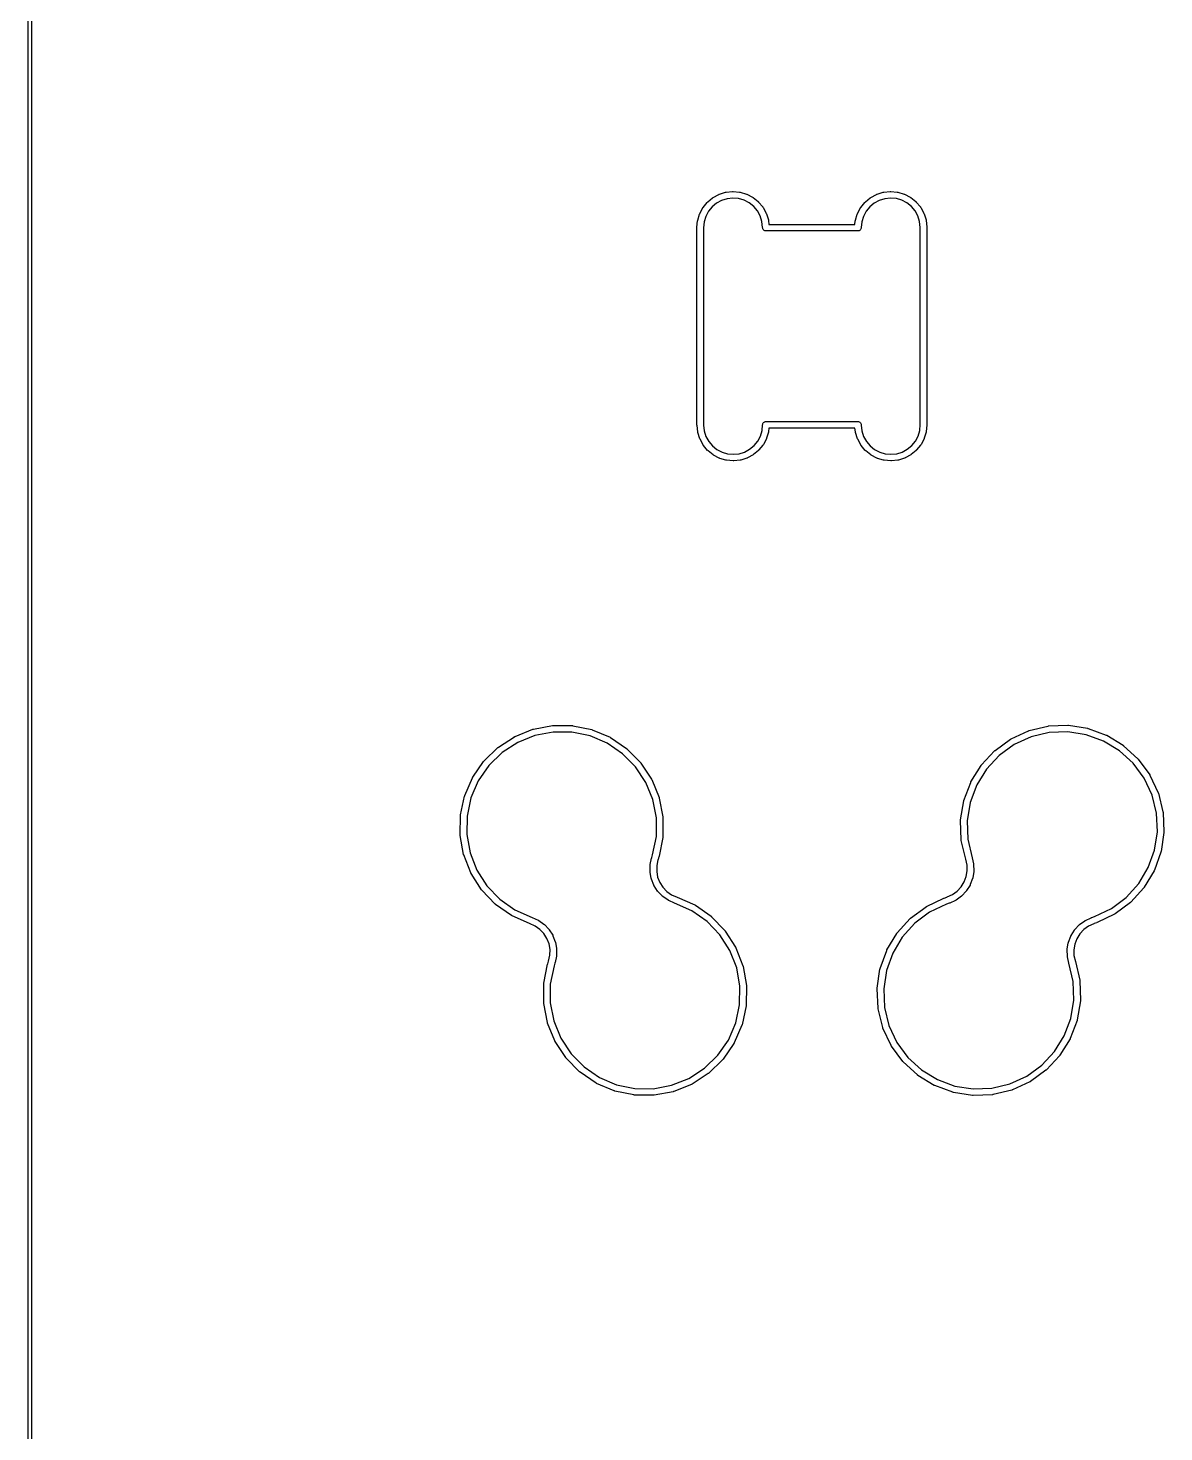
# Model space of a CAD drawing. Extents: x 95 to 260, y -129 to -48.
# Drawn here: x 95.22 to 112.51, y -90.33 to -68.96 of the extents above; entities that cross this region are included whole.
import ezdxf

# ---------------------------------------------------------------- set-up
doc = ezdxf.new("R2010")
doc.units = 0
doc.layers.add('BLACK', color=7, linetype='CONTINUOUS')

msp = doc.modelspace()

# ---------------------------------------------------------------- linework, layer by layer
at = {"layer": 'BLACK', "linetype": 'CONTINUOUS'}
for p, q in [((95.225, -126.206), (95.225, -50.005)), ((95.275, -50.0075), (95.275, -126.206)), ((105.57, -71.6104), (105.645, -71.5482)), ((105.645, -71.5478), (105.649, -71.5453)), ((105.645, -71.5482), (105.645, -71.5478)), ((105.645, -71.5482), (105.645, -71.5482)), ((105.645, -71.5482), (105.645, -71.5482)), ((105.649, -71.5453), (105.653, -71.5427)), ((105.653, -71.5427), (105.739, -71.4963)), ((105.739, -71.496), (105.743, -71.4943)), ((105.739, -71.4963), (105.739, -71.496)), ((105.739, -71.4963), (105.739, -71.4963)), ((105.739, -71.4963), (105.739, -71.4963)), ((105.743, -71.4943), (105.748, -71.4926)), ((105.748, -71.4926), (105.841, -71.4637)), ((105.866, -71.5607), (105.782, -71.5866)), ((105.841, -71.4637), (105.842, -71.4635)), ((105.841, -71.4637), (105.841, -71.4637)), ((105.842, -71.4635), (105.846, -71.4626)), ((105.846, -71.4626), (105.85, -71.4617)), ((105.85, -71.4617), (105.948, -71.4515)), ((105.953, -71.5515), (105.866, -71.5607)), ((105.948, -71.4515), (105.948, -71.4515)), ((105.948, -71.4515), (105.948, -71.4515)), ((105.948, -71.4515), (105.953, -71.4515)), ((105.953, -71.4515), (105.957, -71.4515)), ((106.041, -71.5595), (105.953, -71.5515)), ((105.957, -71.4515), (106.054, -71.4603)), ((106.125, -71.5842), (106.041, -71.5595)), ((106.054, -71.4603), (106.054, -71.4603)), ((106.054, -71.4603), (106.054, -71.4603)), ((106.054, -71.4603), (106.055, -71.4604)), ((106.055, -71.4604), (106.06, -71.4613)), ((106.06, -71.4613), (106.064, -71.4621)), ((106.064, -71.4621), (106.158, -71.4897)), ((106.158, -71.4897), (106.158, -71.4899)), ((106.158, -71.4899), (106.162, -71.4916)), ((106.162, -71.4916), (106.167, -71.4933)), ((106.167, -71.4933), (106.253, -71.5386)), ((106.253, -71.5386), (106.253, -71.5386)), ((106.253, -71.5386), (106.253, -71.5386)), ((106.253, -71.5386), (106.254, -71.5389)), ((106.254, -71.5389), (106.258, -71.5414)), ((106.258, -71.5414), (106.261, -71.5439)), ((106.261, -71.5439), (106.337, -71.605)), ((107.97, -71.6104), (108.045, -71.5482)), ((108.045, -71.5478), (108.049, -71.5453)), ((108.045, -71.5482), (108.045, -71.5478)), ((108.045, -71.5482), (108.045, -71.5482)), ((108.045, -71.5482), (108.045, -71.5482)), ((108.049, -71.5453), (108.053, -71.5427)), ((108.053, -71.5427), (108.139, -71.4963)), ((108.139, -71.496), (108.143, -71.4943)), ((108.139, -71.4963), (108.139, -71.496)), ((108.139, -71.4963), (108.139, -71.4963)), ((108.139, -71.4963), (108.139, -71.4963)), ((108.143, -71.4943), (108.148, -71.4926)), ((108.148, -71.4926), (108.241, -71.4637)), ((108.266, -71.5607), (108.182, -71.5866)), ((108.241, -71.4637), (108.242, -71.4635)), ((108.241, -71.4637), (108.241, -71.4637)), ((108.242, -71.4635), (108.246, -71.4626)), ((108.246, -71.4626), (108.25, -71.4617)), ((108.25, -71.4617), (108.348, -71.4515)), ((108.353, -71.5515), (108.266, -71.5607)), ((108.348, -71.4515), (108.348, -71.4515)), ((108.348, -71.4515), (108.348, -71.4515)), ((108.348, -71.4515), (108.353, -71.4515)), ((108.353, -71.4515), (108.357, -71.4515)), ((108.441, -71.5595), (108.353, -71.5515)), ((108.357, -71.4515), (108.454, -71.4603)), ((108.525, -71.5842), (108.441, -71.5595)), ((108.454, -71.4603), (108.454, -71.4603)), ((108.454, -71.4603), (108.454, -71.4603)), ((108.454, -71.4603), (108.455, -71.4604)), ((108.455, -71.4604), (108.46, -71.4613)), ((108.46, -71.4613), (108.464, -71.4621)), ((108.464, -71.4621), (108.558, -71.4897)), ((108.558, -71.4897), (108.558, -71.4899)), ((108.558, -71.4899), (108.562, -71.4916)), ((108.562, -71.4916), (108.567, -71.4933)), ((108.567, -71.4933), (108.653, -71.5386)), ((108.653, -71.5386), (108.653, -71.5386)), ((108.653, -71.5386), (108.653, -71.5386)), ((108.653, -71.5386), (108.654, -71.5389)), ((108.654, -71.5389), (108.658, -71.5414)), ((108.658, -71.5414), (108.661, -71.5439)), ((108.661, -71.5439), (108.737, -71.605)), ((105.45, -71.7872), (105.496, -71.7011)), ((105.496, -71.7005), (105.498, -71.6968)), ((105.496, -71.7011), (105.496, -71.7005)), ((105.496, -71.7011), (105.496, -71.7011)), ((105.496, -71.7011), (105.496, -71.7011)), ((105.498, -71.6968), (105.501, -71.693)), ((105.501, -71.693), (105.563, -71.6173)), ((105.582, -71.7524), (105.54, -71.8299)), ((105.563, -71.6168), (105.566, -71.6137)), ((105.563, -71.6173), (105.563, -71.6168)), ((105.566, -71.6137), (105.57, -71.6104)), ((105.637, -71.6843), (105.582, -71.7524)), ((105.705, -71.6284), (105.637, -71.6843)), ((105.782, -71.5866), (105.705, -71.6284)), ((106.203, -71.6249), (106.125, -71.5842)), ((106.271, -71.6799), (106.203, -71.6249)), ((106.327, -71.7471), (106.271, -71.6799)), ((106.37, -71.8241), (106.327, -71.7471)), ((106.337, -71.605), (106.338, -71.6055)), ((106.338, -71.6055), (106.341, -71.6087)), ((106.341, -71.6087), (106.344, -71.6119)), ((106.344, -71.6119), (106.407, -71.6866)), ((106.407, -71.6866), (106.408, -71.6872)), ((106.408, -71.6872), (106.41, -71.6909)), ((106.41, -71.6909), (106.413, -71.6947)), ((106.413, -71.6947), (106.46, -71.7802)), ((106.46, -71.7802), (106.46, -71.7802)), ((106.46, -71.7802), (106.46, -71.7802)), ((106.46, -71.7802), (106.46, -71.7808)), ((106.46, -71.7808), (106.462, -71.785)), ((107.85, -71.7872), (107.896, -71.7011)), ((107.896, -71.7005), (107.898, -71.6968)), ((107.896, -71.7011), (107.896, -71.7005)), ((107.896, -71.7011), (107.896, -71.7011)), ((107.896, -71.7011), (107.896, -71.7011)), ((107.898, -71.6968), (107.901, -71.693)), ((107.901, -71.693), (107.963, -71.6173)), ((107.982, -71.7524), (107.94, -71.8299)), ((107.963, -71.6168), (107.966, -71.6137)), ((107.963, -71.6173), (107.963, -71.6168)), ((107.966, -71.6137), (107.97, -71.6104)), ((108.037, -71.6843), (107.982, -71.7524)), ((108.105, -71.6284), (108.037, -71.6843)), ((108.182, -71.5866), (108.105, -71.6284)), ((108.603, -71.6249), (108.525, -71.5842)), ((108.671, -71.6799), (108.603, -71.6249)), ((108.727, -71.7471), (108.671, -71.6799)), ((108.77, -71.8241), (108.727, -71.7471)), ((108.737, -71.605), (108.738, -71.6055)), ((108.738, -71.6055), (108.741, -71.6087)), ((108.741, -71.6087), (108.744, -71.6119)), ((108.744, -71.6119), (108.807, -71.6866)), ((108.807, -71.6866), (108.808, -71.6872)), ((108.808, -71.6872), (108.81, -71.6909)), ((108.81, -71.6909), (108.813, -71.6947)), ((108.813, -71.6947), (108.86, -71.7802)), ((108.86, -71.7802), (108.86, -71.7802)), ((108.86, -71.7802), (108.86, -71.7802)), ((108.86, -71.7802), (108.86, -71.7808)), ((108.86, -71.7808), (108.862, -71.785)), ((105.406, -71.9964), (105.416, -71.8993)), ((105.406, -71.9988), (105.406, -71.9964)), ((105.416, -71.8986), (105.417, -71.8942)), ((105.416, -71.8992), (105.416, -71.8986)), ((105.416, -71.8993), (105.416, -71.8992)), ((105.416, -71.8993), (105.416, -71.8993)), ((105.417, -71.8942), (105.418, -71.8897)), ((105.418, -71.8897), (105.446, -71.7963)), ((105.446, -71.7956), (105.448, -71.7915)), ((105.446, -71.7963), (105.446, -71.7956)), ((105.448, -71.7915), (105.45, -71.7872)), ((105.515, -71.9139), (105.506, -72.0037)), ((105.54, -71.8299), (105.515, -71.9139)), ((106.396, -71.9077), (106.37, -71.8241)), ((106.406, -71.9972), (106.396, -71.9077)), ((106.406, -71.999), (106.406, -71.9972)), ((106.462, -71.785), (106.463, -71.7892)), ((106.463, -71.7892), (106.493, -71.8822)), ((106.493, -71.8822), (106.493, -71.8828)), ((106.493, -71.8828), (106.494, -71.8873)), ((106.494, -71.8873), (106.495, -71.8917)), ((106.495, -71.8917), (106.502, -71.9513)), ((106.502, -71.9513), (107.811, -71.9513)), ((107.811, -71.9513), (107.816, -71.8993)), ((107.816, -71.8986), (107.817, -71.8942)), ((107.816, -71.8992), (107.816, -71.8986)), ((107.816, -71.8993), (107.816, -71.8992)), ((107.816, -71.8993), (107.816, -71.8993)), ((107.817, -71.8942), (107.818, -71.8897)), ((107.818, -71.8897), (107.846, -71.7963)), ((107.846, -71.7956), (107.848, -71.7915)), ((107.846, -71.7963), (107.846, -71.7956)), ((107.848, -71.7915), (107.85, -71.7872)), ((107.915, -71.9139), (107.906, -72.0012)), ((107.94, -71.8299), (107.915, -71.9139)), ((108.796, -71.9077), (108.77, -71.8241)), ((108.806, -71.9972), (108.796, -71.9077)), ((108.806, -72.0016), (108.806, -71.9972)), ((108.862, -71.785), (108.863, -71.7892)), ((108.863, -71.7892), (108.893, -71.8822)), ((108.893, -71.8822), (108.893, -71.8828)), ((108.893, -71.8828), (108.894, -71.8873)), ((108.894, -71.8873), (108.895, -71.8917)), ((108.895, -71.8917), (108.906, -71.9887)), ((108.906, -71.9887), (108.906, -71.9894)), ((108.906, -71.9894), (108.906, -71.9917)), ((108.906, -71.9917), (108.906, -71.9939)), ((108.906, -71.9939), (108.906, -71.9986)), ((105.406, -75.0037), (105.406, -71.9988)), ((105.506, -72.0037), (105.506, -75.001)), ((106.406, -72.0012), (106.406, -71.999)), ((106.407, -72.0111), (106.406, -72.0012)), ((106.41, -72.0205), (106.407, -72.0111)), ((106.414, -72.0292), (106.41, -72.0205)), ((106.421, -72.0368), (106.414, -72.0292)), ((106.428, -72.043), (106.421, -72.0368)), ((106.437, -72.0477), (106.428, -72.043)), ((106.446, -72.0505), (106.437, -72.0477)), ((106.454, -72.0512), (106.446, -72.0505)), ((107.859, -72.0512), (106.454, -72.0512)), ((107.866, -72.0505), (107.859, -72.0512)), ((107.875, -72.0477), (107.866, -72.0505)), ((107.884, -72.043), (107.875, -72.0477)), ((107.892, -72.0368), (107.884, -72.043)), ((107.898, -72.0292), (107.892, -72.0368)), ((107.903, -72.0205), (107.898, -72.0292)), ((107.906, -72.0111), (107.903, -72.0205)), ((107.906, -72.0012), (107.906, -72.0012)), ((107.906, -72.0012), (107.906, -72.0111)), ((108.806, -74.9988), (108.806, -72.0016)), ((108.906, -71.9986), (108.906, -71.9988)), ((108.906, -71.9988), (108.906, -75.0037)), ((106.407, -74.9914), (106.41, -74.982)), ((106.41, -74.982), (106.414, -74.9733)), ((106.414, -74.9733), (106.421, -74.9657)), ((106.421, -74.9657), (106.428, -74.9595)), ((106.428, -74.9595), (106.437, -74.9548)), ((106.437, -74.9548), (106.446, -74.952)), ((106.446, -74.952), (106.454, -74.9513)), ((106.454, -74.9513), (107.859, -74.9513)), ((107.859, -74.9513), (107.866, -74.952)), ((107.866, -74.952), (107.875, -74.9548)), ((107.875, -74.9548), (107.884, -74.9595)), ((107.884, -74.9595), (107.892, -74.9657)), ((107.892, -74.9657), (107.898, -74.9733)), ((107.898, -74.9733), (107.903, -74.982)), ((107.903, -74.982), (107.906, -74.9914)), ((105.406, -75.0039), (105.406, -75.0037)), ((105.406, -75.0086), (105.406, -75.0039)), ((105.407, -75.0108), (105.406, -75.0086)), ((105.407, -75.0131), (105.407, -75.0108)), ((105.407, -75.0138), (105.407, -75.0131)), ((105.417, -75.1108), (105.407, -75.0138)), ((105.418, -75.1152), (105.417, -75.1108)), ((105.419, -75.1197), (105.418, -75.1152)), ((105.42, -75.1203), (105.419, -75.1197)), ((105.449, -75.2133), (105.42, -75.1203)), ((105.506, -75.001), (105.506, -75.0053)), ((105.506, -75.0053), (105.516, -75.0948)), ((105.516, -75.0948), (105.543, -75.1784)), ((105.543, -75.1784), (105.585, -75.2553)), ((106.331, -75.2501), (106.372, -75.1726)), ((106.372, -75.1726), (106.397, -75.0886)), ((106.397, -75.0886), (106.406, -75.0013)), ((106.406, -75.0012), (106.407, -74.9914)), ((106.406, -75.0013), (106.406, -75.0012)), ((106.495, -75.1128), (106.466, -75.2062)), ((106.496, -75.1039), (106.495, -75.1083)), ((106.495, -75.1083), (106.495, -75.1128)), ((106.502, -75.0512), (106.496, -75.1032)), ((106.496, -75.1032), (106.496, -75.1032)), ((106.496, -75.1032), (106.496, -75.1033)), ((106.496, -75.1033), (106.496, -75.1039)), ((107.811, -75.0512), (106.502, -75.0512)), ((107.817, -75.1108), (107.811, -75.0512)), ((107.818, -75.1152), (107.817, -75.1108)), ((107.819, -75.1197), (107.818, -75.1152)), ((107.82, -75.1203), (107.819, -75.1197)), ((107.849, -75.2133), (107.82, -75.1203)), ((107.906, -74.9914), (107.906, -75.0012)), ((107.906, -75.0012), (107.906, -75.0035)), ((107.906, -75.0035), (107.906, -75.0053)), ((107.906, -75.0053), (107.916, -75.0948)), ((107.916, -75.0948), (107.943, -75.1784)), ((107.943, -75.1784), (107.985, -75.2553)), ((108.731, -75.2501), (108.772, -75.1726)), ((108.772, -75.1726), (108.797, -75.0886)), ((108.797, -75.0886), (108.806, -74.9988)), ((108.895, -75.1128), (108.866, -75.2062)), ((108.896, -75.1039), (108.895, -75.1083)), ((108.895, -75.1083), (108.895, -75.1128)), ((108.906, -75.0061), (108.896, -75.1032)), ((108.896, -75.1032), (108.896, -75.1032)), ((108.896, -75.1032), (108.896, -75.1033)), ((108.896, -75.1033), (108.896, -75.1039)), ((108.906, -75.0037), (108.906, -75.0061)), ((108.906, -75.0061), (108.906, -75.0061)), ((105.451, -75.2175), (105.449, -75.2133)), ((105.453, -75.2217), (105.451, -75.2175)), ((105.453, -75.2223), (105.453, -75.2217)), ((105.5, -75.3078), (105.453, -75.2223)), ((105.502, -75.3116), (105.5, -75.3078)), ((105.505, -75.3153), (105.502, -75.3116)), ((105.505, -75.3159), (105.505, -75.3153)), ((105.568, -75.3906), (105.505, -75.3159)), ((105.571, -75.3938), (105.568, -75.3906)), ((105.575, -75.397), (105.571, -75.3938)), ((105.575, -75.3975), (105.575, -75.397)), ((105.651, -75.4586), (105.575, -75.3975)), ((105.585, -75.2553), (105.642, -75.3226)), ((105.642, -75.3226), (105.71, -75.3776)), ((105.71, -75.3776), (105.788, -75.4183)), ((106.047, -75.4418), (106.131, -75.4159)), ((106.131, -75.4159), (106.208, -75.3741)), ((106.208, -75.3741), (106.275, -75.3182)), ((106.343, -75.3921), (106.268, -75.4543)), ((106.275, -75.3182), (106.331, -75.2501)), ((106.346, -75.3888), (106.343, -75.3921)), ((106.349, -75.3857), (106.346, -75.3888)), ((106.35, -75.3852), (106.349, -75.3857)), ((106.411, -75.3095), (106.35, -75.3852)), ((106.35, -75.3852), (106.35, -75.3852)), ((106.35, -75.3852), (106.35, -75.3852)), ((106.414, -75.3057), (106.411, -75.3095)), ((106.417, -75.302), (106.414, -75.3057)), ((106.463, -75.2153), (106.417, -75.3014)), ((106.417, -75.3014), (106.417, -75.302)), ((106.464, -75.2111), (106.463, -75.2153)), ((106.466, -75.2069), (106.464, -75.2111)), ((106.466, -75.2062), (106.466, -75.2069)), ((107.851, -75.2175), (107.849, -75.2133)), ((107.853, -75.2217), (107.851, -75.2175)), ((107.853, -75.2223), (107.853, -75.2217)), ((107.9, -75.3078), (107.853, -75.2223)), ((107.902, -75.3116), (107.9, -75.3078)), ((107.905, -75.3153), (107.902, -75.3116)), ((107.905, -75.3159), (107.905, -75.3153)), ((107.968, -75.3906), (107.905, -75.3159)), ((107.971, -75.3938), (107.968, -75.3906)), ((107.975, -75.397), (107.971, -75.3938)), ((107.975, -75.3975), (107.975, -75.397)), ((108.051, -75.4586), (107.975, -75.3975)), ((107.985, -75.2553), (108.042, -75.3226)), ((108.042, -75.3226), (108.11, -75.3776)), ((108.11, -75.3776), (108.188, -75.4183)), ((108.447, -75.4418), (108.531, -75.4159)), ((108.531, -75.4159), (108.608, -75.3741)), ((108.608, -75.3741), (108.675, -75.3182)), ((108.743, -75.3921), (108.668, -75.4543)), ((108.675, -75.3182), (108.731, -75.2501)), ((108.746, -75.3888), (108.743, -75.3921)), ((108.749, -75.3857), (108.746, -75.3888)), ((108.75, -75.3852), (108.749, -75.3857)), ((108.811, -75.3095), (108.75, -75.3852)), ((108.75, -75.3852), (108.75, -75.3852)), ((108.75, -75.3852), (108.75, -75.3852)), ((108.814, -75.3057), (108.811, -75.3095)), ((108.817, -75.302), (108.814, -75.3057)), ((108.863, -75.2153), (108.817, -75.3014)), ((108.817, -75.3014), (108.817, -75.302)), ((108.864, -75.2111), (108.863, -75.2153)), ((108.866, -75.2069), (108.864, -75.2111)), ((108.866, -75.2062), (108.866, -75.2069)), ((105.655, -75.4611), (105.651, -75.4586)), ((105.659, -75.4636), (105.655, -75.4611)), ((105.659, -75.4639), (105.659, -75.4636)), ((105.746, -75.5092), (105.659, -75.4639)), ((105.659, -75.4639), (105.659, -75.4639)), ((105.659, -75.4639), (105.659, -75.4639)), ((105.75, -75.5108), (105.746, -75.5092)), ((105.754, -75.5126), (105.75, -75.5108)), ((105.755, -75.5128), (105.754, -75.5126)), ((105.848, -75.5404), (105.755, -75.5128)), ((105.788, -75.4183), (105.872, -75.443)), ((105.853, -75.5412), (105.848, -75.5404)), ((105.857, -75.5421), (105.853, -75.5412)), ((105.858, -75.5422), (105.857, -75.5421)), ((105.955, -75.551), (105.858, -75.5422)), ((105.858, -75.5422), (105.858, -75.5422)), ((105.872, -75.443), (105.959, -75.451)), ((105.96, -75.551), (105.955, -75.551)), ((105.959, -75.451), (106.047, -75.4418)), ((105.964, -75.551), (105.96, -75.551)), ((105.965, -75.551), (105.964, -75.551)), ((106.062, -75.5408), (105.965, -75.551)), ((105.965, -75.551), (105.965, -75.551)), ((106.066, -75.5399), (106.062, -75.5408)), ((106.071, -75.539), (106.066, -75.5399)), ((106.072, -75.5388), (106.071, -75.539)), ((106.165, -75.5099), (106.072, -75.5388)), ((106.072, -75.5388), (106.072, -75.5388)), ((106.169, -75.5082), (106.165, -75.5099)), ((106.173, -75.5065), (106.169, -75.5082)), ((106.174, -75.5062), (106.173, -75.5065)), ((106.26, -75.4598), (106.174, -75.5062)), ((106.174, -75.5062), (106.174, -75.5062)), ((106.174, -75.5062), (106.174, -75.5062)), ((106.263, -75.4572), (106.26, -75.4598)), ((106.267, -75.4547), (106.263, -75.4572)), ((106.268, -75.4543), (106.267, -75.4547)), ((108.055, -75.4611), (108.051, -75.4586)), ((108.059, -75.4636), (108.055, -75.4611)), ((108.059, -75.4639), (108.059, -75.4636)), ((108.146, -75.5092), (108.059, -75.4639)), ((108.059, -75.4639), (108.059, -75.4639)), ((108.059, -75.4639), (108.059, -75.4639)), ((108.15, -75.5108), (108.146, -75.5092)), ((108.154, -75.5126), (108.15, -75.5108)), ((108.155, -75.5128), (108.154, -75.5126)), ((108.248, -75.5404), (108.155, -75.5128)), ((108.188, -75.4183), (108.272, -75.443)), ((108.253, -75.5412), (108.248, -75.5404)), ((108.257, -75.5421), (108.253, -75.5412)), ((108.258, -75.5422), (108.257, -75.5421)), ((108.355, -75.551), (108.258, -75.5422)), ((108.258, -75.5422), (108.258, -75.5422)), ((108.272, -75.443), (108.359, -75.451)), ((108.36, -75.551), (108.355, -75.551)), ((108.359, -75.451), (108.447, -75.4418)), ((108.364, -75.551), (108.36, -75.551)), ((108.365, -75.551), (108.364, -75.551)), ((108.462, -75.5408), (108.365, -75.551)), ((108.365, -75.551), (108.365, -75.551)), ((108.466, -75.5399), (108.462, -75.5408)), ((108.471, -75.539), (108.466, -75.5399)), ((108.472, -75.5388), (108.471, -75.539)), ((108.565, -75.5099), (108.472, -75.5388)), ((108.472, -75.5388), (108.472, -75.5388)), ((108.569, -75.5082), (108.565, -75.5099)), ((108.573, -75.5065), (108.569, -75.5082)), ((108.574, -75.5062), (108.573, -75.5065)), ((108.66, -75.4598), (108.574, -75.5062)), ((108.574, -75.5062), (108.574, -75.5062)), ((108.574, -75.5062), (108.574, -75.5062)), ((108.663, -75.4572), (108.66, -75.4598)), ((108.667, -75.4547), (108.663, -75.4572)), ((108.668, -75.4543), (108.667, -75.4547)), ((102.637, -79.7436), (102.908, -79.6348)), ((102.908, -79.6348), (102.909, -79.6345)), ((102.908, -79.6348), (102.908, -79.6348)), ((102.908, -79.6348), (102.908, -79.6348)), ((102.909, -79.6345), (102.913, -79.6333)), ((102.913, -79.6333), (102.918, -79.632)), ((102.918, -79.632), (103.205, -79.578)), ((103.219, -79.6772), (102.941, -79.7294)), ((103.205, -79.578), (103.206, -79.5779)), ((103.206, -79.5779), (103.211, -79.5776)), ((103.211, -79.5776), (103.215, -79.5772)), ((103.215, -79.5772), (103.508, -79.58)), ((103.502, -79.68), (103.219, -79.6772)), ((103.779, -79.7377), (103.502, -79.68)), ((103.508, -79.58), (103.509, -79.5801)), ((103.509, -79.5801), (103.513, -79.5806)), ((103.513, -79.5806), (103.518, -79.5811)), ((103.518, -79.5811), (103.804, -79.6408)), ((103.804, -79.6408), (103.805, -79.6409)), ((103.805, -79.6409), (103.809, -79.6423)), ((103.809, -79.6423), (103.813, -79.6437)), ((103.813, -79.6437), (104.083, -79.7579)), ((110.189, -79.7804), (110.455, -79.6582)), ((110.455, -79.6582), (110.456, -79.6579)), ((110.455, -79.6582), (110.455, -79.6582)), ((110.455, -79.6582), (110.455, -79.6582)), ((110.456, -79.6579), (110.46, -79.6565)), ((110.46, -79.6565), (110.465, -79.655)), ((110.465, -79.655), (110.749, -79.5869)), ((110.768, -79.6852), (110.493, -79.7511)), ((110.749, -79.5869), (110.75, -79.5867)), ((110.75, -79.5867), (110.754, -79.5861)), ((110.754, -79.5861), (110.759, -79.5855)), ((110.759, -79.5855), (111.052, -79.5739)), ((111.051, -79.6741), (110.768, -79.6852)), ((111.33, -79.718), (111.051, -79.6741)), ((111.052, -79.5739), (111.057, -79.5743)), ((111.052, -79.5739), (111.052, -79.5739)), ((111.052, -79.5739), (111.052, -79.5739)), ((111.057, -79.5743), (111.061, -79.5745)), ((111.061, -79.5745), (111.35, -79.62)), ((111.35, -79.62), (111.35, -79.62)), ((111.35, -79.62), (111.35, -79.62)), ((111.35, -79.62), (111.351, -79.6201)), ((111.351, -79.6201), (111.356, -79.6213)), ((111.356, -79.6213), (111.36, -79.6224)), ((111.36, -79.6224), (111.635, -79.7232)), ((102.383, -79.9077), (102.628, -79.7481)), ((102.678, -79.8346), (102.441, -79.9889)), ((102.628, -79.7481), (102.629, -79.7478)), ((102.628, -79.7481), (102.628, -79.7481)), ((102.628, -79.7481), (102.628, -79.7481)), ((102.629, -79.7478), (102.633, -79.7457)), ((102.633, -79.7457), (102.637, -79.7436)), ((102.941, -79.7294), (102.678, -79.8346)), ((104.039, -79.8481), (103.779, -79.7377)), ((104.273, -80.0069), (104.039, -79.8481)), ((104.083, -79.7579), (104.084, -79.7582)), ((104.084, -79.7582), (104.088, -79.7604)), ((104.088, -79.7604), (104.091, -79.7626)), ((104.091, -79.7626), (104.334, -79.9269)), ((109.944, -79.9568), (110.181, -79.7853)), ((110.236, -79.8692), (110.006, -80.0349)), ((110.181, -79.7853), (110.182, -79.7849)), ((110.182, -79.7849), (110.186, -79.7826)), ((110.186, -79.7826), (110.189, -79.7804)), ((110.493, -79.7511), (110.236, -79.8692)), ((111.596, -79.8154), (111.33, -79.718)), ((111.837, -79.9625), (111.596, -79.8154)), ((111.635, -79.7232), (111.635, -79.7234)), ((111.635, -79.7234), (111.639, -79.7255)), ((111.639, -79.7255), (111.644, -79.7274)), ((111.644, -79.7274), (111.894, -79.8797)), ((111.894, -79.8797), (111.894, -79.88)), ((111.894, -79.88), (111.898, -79.8828)), ((111.898, -79.8828), (111.901, -79.8855)), ((111.901, -79.8855), (112.117, -80.0834)), ((102.165, -80.118), (102.375, -79.9138)), ((102.441, -79.9889), (102.238, -80.1863)), ((102.375, -79.9133), (102.379, -79.9106)), ((102.375, -79.9138), (102.375, -79.9133)), ((102.379, -79.9106), (102.383, -79.9077)), ((104.472, -80.2083), (104.273, -80.0069)), ((104.334, -79.9269), (104.334, -79.9269)), ((104.334, -79.9269), (104.334, -79.927)), ((104.334, -79.927), (104.334, -79.9273)), ((104.334, -79.9273), (104.338, -79.9302)), ((104.338, -79.9302), (104.341, -79.9332)), ((104.341, -79.9332), (104.547, -80.1415)), ((109.737, -80.1775), (109.936, -79.9632)), ((110.006, -80.0349), (109.814, -80.2421)), ((109.936, -79.9632), (109.937, -79.9627)), ((109.937, -79.9627), (109.94, -79.9598)), ((109.94, -79.9598), (109.944, -79.9568)), ((112.046, -80.1538), (111.837, -79.9625)), ((112.117, -80.0834), (112.118, -80.0839)), ((112.118, -80.0839), (112.121, -80.0873)), ((112.121, -80.0873), (112.124, -80.0907)), ((112.124, -80.0907), (112.297, -80.3267)), ((101.993, -80.3665), (102.159, -80.1255)), ((102.238, -80.1863), (102.078, -80.4192)), ((102.159, -80.1249), (102.162, -80.1215)), ((102.159, -80.1255), (102.159, -80.1249)), ((102.159, -80.1255), (102.159, -80.1255)), ((102.159, -80.1255), (102.159, -80.1255)), ((102.162, -80.1215), (102.165, -80.118)), ((104.628, -80.4444), (104.472, -80.2083)), ((104.547, -80.1415), (104.547, -80.142)), ((104.547, -80.142), (104.55, -80.1456)), ((104.55, -80.1456), (104.553, -80.1491)), ((104.553, -80.1491), (104.714, -80.3934)), ((109.577, -80.4343), (109.731, -80.1853)), ((109.814, -80.2421), (109.665, -80.4827)), ((109.731, -80.1853), (109.732, -80.1847)), ((109.731, -80.1853), (109.731, -80.1853)), ((109.731, -80.1853), (109.731, -80.1853)), ((109.732, -80.1847), (109.734, -80.1812)), ((109.734, -80.1812), (109.737, -80.1775)), ((112.213, -80.3819), (112.046, -80.1538)), ((112.297, -80.3267), (112.297, -80.3273)), ((112.297, -80.3273), (112.299, -80.3312)), ((101.872, -80.6438), (101.988, -80.3751)), ((102.078, -80.4192), (101.966, -80.679)), ((101.988, -80.3744), (101.991, -80.3705)), ((101.988, -80.3751), (101.988, -80.3744)), ((101.991, -80.3705), (101.993, -80.3665)), ((104.735, -80.7062), (104.628, -80.4444)), ((104.714, -80.3934), (104.715, -80.3939)), ((104.715, -80.3939), (104.717, -80.398)), ((104.717, -80.398), (104.719, -80.402)), ((104.719, -80.402), (104.83, -80.6729)), ((109.47, -80.7171), (109.573, -80.443)), ((109.665, -80.4827), (109.566, -80.7476)), ((109.573, -80.4424), (109.575, -80.4383)), ((109.573, -80.443), (109.573, -80.4424)), ((109.575, -80.4383), (109.577, -80.4343)), ((112.333, -80.6382), (112.213, -80.3819)), ((112.299, -80.3312), (112.302, -80.3351)), ((112.302, -80.3351), (112.426, -80.6003)), ((101.807, -80.9392), (101.869, -80.6531)), ((101.869, -80.6524), (101.871, -80.6482)), ((101.869, -80.6531), (101.869, -80.6524)), ((101.869, -80.6531), (101.869, -80.6531)), ((101.869, -80.6531), (101.869, -80.6531)), ((101.871, -80.6482), (101.872, -80.6438)), ((101.966, -80.679), (101.906, -80.9555)), ((104.789, -80.9839), (104.735, -80.7062)), ((104.83, -80.6729), (104.83, -80.6736)), ((104.83, -80.6736), (104.831, -80.6779)), ((104.831, -80.6779), (104.832, -80.6823)), ((104.832, -80.6823), (104.888, -80.9696)), ((109.42, -81.0154), (109.468, -80.7266)), ((109.468, -80.7259), (109.469, -80.7215)), ((109.468, -80.7266), (109.468, -80.7259)), ((109.469, -80.7215), (109.47, -80.7171)), ((109.566, -80.7476), (109.52, -81.0268)), ((112.401, -80.9129), (112.333, -80.6382)), ((112.426, -80.6003), (112.426, -80.6009)), ((112.426, -80.6009), (112.427, -80.6052)), ((112.427, -80.6052), (112.429, -80.6095)), ((112.429, -80.6095), (112.499, -80.8937)), ((101.801, -81.2416), (101.806, -80.9489)), ((101.806, -80.9482), (101.807, -80.9438)), ((101.806, -80.9489), (101.806, -80.9482)), ((101.807, -80.9438), (101.807, -80.9392)), ((101.906, -80.9555), (101.901, -81.2384)), ((104.888, -80.9696), (104.888, -80.9696)), ((104.888, -80.9696), (104.888, -80.9696)), ((104.888, -80.9696), (104.889, -80.9703)), ((104.889, -80.9703), (104.889, -80.9747)), ((112.414, -81.1955), (112.401, -80.9129)), ((112.499, -80.8937), (112.499, -80.8944)), ((112.499, -80.8944), (112.5, -80.8988)), ((112.5, -80.8988), (112.5, -80.9033)), ((112.5, -80.9033), (112.514, -81.1957)), ((104.789, -81.2669), (104.789, -80.9839)), ((104.889, -80.9747), (104.889, -80.9793)), ((104.889, -80.9793), (104.889, -81.272)), ((109.42, -81.02), (109.42, -81.0154)), ((109.42, -81.0245), (109.42, -81.02)), ((109.42, -81.0252), (109.42, -81.0245)), ((109.429, -81.3177), (109.42, -81.0252)), ((109.52, -81.0268), (109.529, -81.3096)), ((101.802, -81.2462), (101.801, -81.2416)), ((101.802, -81.2507), (101.802, -81.2462)), ((101.802, -81.2513), (101.802, -81.2507)), ((101.802, -81.2514), (101.802, -81.2513)), ((101.854, -81.5394), (101.802, -81.2514)), ((101.802, -81.2514), (101.802, -81.2514)), ((101.901, -81.2384), (101.952, -81.5168)), ((104.732, -81.5463), (104.789, -81.2669)), ((104.888, -81.2818), (104.83, -81.5687)), ((104.889, -81.2727), (104.888, -81.2772)), ((104.888, -81.2772), (104.888, -81.2818)), ((104.889, -81.272), (104.889, -81.2727)), ((109.43, -81.3223), (109.429, -81.3177)), ((109.43, -81.3267), (109.43, -81.3223)), ((109.43, -81.3274), (109.43, -81.3267)), ((109.497, -81.6126), (109.43, -81.3274)), ((109.529, -81.3096), (109.594, -81.5899)), ((112.372, -81.4753), (112.414, -81.1955)), ((112.514, -81.2055), (112.47, -81.495)), ((112.514, -81.1957), (112.514, -81.1964)), ((112.514, -81.1964), (112.514, -81.2009)), ((112.514, -81.2009), (112.514, -81.2055)), ((101.855, -81.5438), (101.854, -81.5394)), ((101.856, -81.5482), (101.855, -81.5438)), ((101.857, -81.5488), (101.856, -81.5482)), ((101.964, -81.8213), (101.857, -81.5488)), ((101.952, -81.5168), (102.055, -81.7802)), ((104.695, -81.6936), (104.716, -81.5982)), ((104.716, -81.5975), (104.717, -81.5953)), ((104.716, -81.5982), (104.716, -81.5975)), ((104.717, -81.5931), (104.72, -81.5856)), ((104.717, -81.5953), (104.717, -81.5931)), ((104.72, -81.5856), (104.732, -81.5463)), ((104.828, -81.5742), (104.815, -81.6165)), ((104.829, -81.5718), (104.828, -81.5742)), ((104.83, -81.5694), (104.829, -81.5718)), ((104.83, -81.5687), (104.83, -81.5694)), ((109.594, -81.5899), (109.594, -81.59)), ((109.594, -81.59), (109.616, -81.6851)), ((112.276, -81.7416), (112.372, -81.4753)), ((112.468, -81.5044), (112.369, -81.78)), ((112.469, -81.5), (112.468, -81.5044)), ((112.47, -81.4957), (112.469, -81.5)), ((112.47, -81.495), (112.47, -81.4957)), ((101.966, -81.8253), (101.964, -81.8213)), ((101.968, -81.8294), (101.966, -81.8253)), ((102.055, -81.7802), (102.208, -82.0184)), ((104.693, -81.801), (104.694, -81.7033)), ((104.693, -81.8055), (104.693, -81.801)), ((104.693, -81.81), (104.693, -81.8055)), ((104.693, -81.8107), (104.693, -81.81)), ((104.711, -81.9068), (104.693, -81.8107)), ((104.693, -81.8107), (104.693, -81.8107)), ((104.693, -81.8107), (104.693, -81.8107)), ((104.694, -81.7026), (104.695, -81.6982)), ((104.694, -81.7033), (104.694, -81.7026)), ((104.695, -81.6982), (104.695, -81.6936)), ((104.794, -81.7099), (104.793, -81.7977)), ((104.793, -81.7977), (104.808, -81.8841)), ((104.813, -81.6218), (104.794, -81.7099)), ((104.815, -81.6169), (104.813, -81.6218)), ((104.815, -81.6165), (104.815, -81.6169)), ((104.815, -81.6169), (104.815, -81.6169)), ((109.517, -81.7029), (109.497, -81.6126)), ((109.497, -81.6126), (109.497, -81.6126)), ((109.506, -81.8773), (109.52, -81.7907)), ((109.52, -81.7907), (109.517, -81.7029)), ((109.62, -81.8021), (109.604, -81.8984)), ((109.616, -81.6851), (109.616, -81.6858)), ((109.616, -81.6858), (109.617, -81.6902)), ((109.617, -81.6902), (109.617, -81.6947)), ((109.617, -81.6947), (109.62, -81.7923)), ((109.62, -81.7923), (109.62, -81.793)), ((109.62, -81.793), (109.62, -81.7975)), ((109.62, -81.7975), (109.62, -81.8021)), ((112.131, -81.9843), (112.276, -81.7416)), ((112.365, -81.7888), (112.214, -82.0399)), ((112.367, -81.7847), (112.365, -81.7888)), ((112.369, -81.7806), (112.367, -81.7847)), ((112.369, -81.78), (112.369, -81.7806)), ((101.968, -81.83), (101.968, -81.8294)), ((102.126, -82.0765), (101.968, -81.83)), ((102.208, -82.0184), (102.404, -82.2225)), ((104.712, -81.9111), (104.711, -81.9068)), ((104.713, -81.9155), (104.712, -81.9111)), ((104.713, -81.9161), (104.713, -81.9155)), ((104.749, -82.007), (104.713, -81.9161)), ((104.751, -82.0111), (104.749, -82.007)), ((104.753, -82.0151), (104.751, -82.0111)), ((104.754, -82.0157), (104.753, -82.0151)), ((104.806, -82.0979), (104.754, -82.0157)), ((104.754, -82.0157), (104.754, -82.0157)), ((104.754, -82.0157), (104.754, -82.0157)), ((104.808, -81.8841), (104.84, -81.9659)), ((104.84, -81.9659), (104.888, -82.0399)), ((109.369, -82.0986), (109.429, -82.0343)), ((109.429, -82.0343), (109.475, -81.9596)), ((109.475, -81.9596), (109.506, -81.8773)), ((109.563, -82.008), (109.511, -82.0911)), ((109.565, -82.0039), (109.563, -82.008)), ((109.567, -81.9999), (109.565, -82.0039)), ((109.601, -81.9078), (109.567, -81.9993)), ((109.567, -81.9993), (109.567, -81.9999)), ((109.603, -81.9034), (109.601, -81.9078)), ((109.604, -81.8991), (109.603, -81.9034)), ((109.604, -81.8984), (109.604, -81.8984)), ((109.604, -81.8984), (109.604, -81.8984)), ((109.604, -81.8984), (109.604, -81.8991)), ((111.941, -82.1941), (112.131, -81.9843)), ((102.129, -82.0801), (102.126, -82.0765)), ((102.132, -82.0836), (102.129, -82.0801)), ((102.132, -82.0841), (102.132, -82.0836)), ((102.335, -82.2953), (102.132, -82.0841)), ((102.404, -82.2225), (102.635, -82.3846)), ((104.809, -82.1015), (104.806, -82.0979)), ((104.812, -82.1051), (104.809, -82.1015)), ((104.812, -82.1056), (104.812, -82.1051)), ((104.88, -82.176), (104.812, -82.1056)), ((104.883, -82.179), (104.88, -82.176)), ((104.887, -82.1819), (104.883, -82.179)), ((104.887, -82.1823), (104.887, -82.1819)), ((104.887, -82.1824), (104.887, -82.1823)), ((104.887, -82.1823), (104.887, -82.1823)), ((104.967, -82.2383), (104.887, -82.1824)), ((104.888, -82.0399), (104.949, -82.1032)), ((104.949, -82.1032), (105.021, -82.1535)), ((104.971, -82.2405), (104.967, -82.2383)), ((104.975, -82.2428), (104.971, -82.2405)), ((104.976, -82.2431), (104.975, -82.2428)), ((105.065, -82.2823), (104.976, -82.2431)), ((105.021, -82.1535), (105.106, -82.1909)), ((105.106, -82.1909), (105.106, -82.191)), ((105.106, -82.191), (105.373, -82.3091)), ((108.901, -82.3312), (109.165, -82.2054)), ((109.165, -82.2054), (109.166, -82.2051)), ((109.166, -82.2051), (109.168, -82.2043)), ((109.168, -82.2043), (109.171, -82.2033)), ((109.171, -82.2033), (109.211, -82.1894)), ((109.211, -82.1892), (109.216, -82.1876)), ((109.211, -82.1893), (109.211, -82.1892)), ((109.211, -82.1894), (109.211, -82.1893)), ((109.216, -82.1876), (109.298, -82.15)), ((109.344, -82.2388), (109.255, -82.2796)), ((109.298, -82.15), (109.369, -82.0986)), ((109.348, -82.2365), (109.344, -82.2388)), ((109.352, -82.2343), (109.348, -82.2365)), ((109.353, -82.2339), (109.352, -82.2343)), ((109.432, -82.1767), (109.353, -82.2339)), ((109.435, -82.1737), (109.432, -82.1767)), ((109.439, -82.1708), (109.435, -82.1737)), ((109.506, -82.0988), (109.439, -82.1703)), ((109.439, -82.1703), (109.439, -82.1703)), ((109.439, -82.1703), (109.439, -82.1703)), ((109.439, -82.1703), (109.439, -82.1708)), ((109.508, -82.0952), (109.506, -82.0988)), ((109.511, -82.0916), (109.508, -82.0952)), ((109.511, -82.0911), (109.511, -82.0916)), ((111.714, -82.363), (111.941, -82.1941)), ((112.208, -82.0477), (112.012, -82.2648)), ((112.211, -82.0441), (112.208, -82.0477)), ((112.214, -82.0405), (112.211, -82.0441)), ((112.214, -82.0399), (112.214, -82.0405)), ((102.338, -82.2983), (102.335, -82.2953)), ((102.342, -82.3012), (102.338, -82.2983)), ((102.342, -82.3016), (102.342, -82.3012)), ((102.342, -82.3017), (102.342, -82.3016)), ((102.342, -82.3016), (102.342, -82.3016)), ((102.582, -82.4694), (102.342, -82.3017)), ((102.635, -82.3846), (102.899, -82.5006)), ((105.065, -82.2824), (105.065, -82.2823)), ((105.328, -82.3986), (105.065, -82.2824)), ((105.56, -82.561), (105.328, -82.3986)), ((105.373, -82.3091), (105.373, -82.3091)), ((105.373, -82.3091), (105.373, -82.3092)), ((105.373, -82.3092), (105.374, -82.3094)), ((105.374, -82.3094), (105.378, -82.3117)), ((105.378, -82.3117), (105.382, -82.3139)), ((105.382, -82.3139), (105.622, -82.482)), ((108.658, -82.511), (108.893, -82.3362)), ((108.948, -82.4194), (108.721, -82.5883)), ((108.893, -82.3358), (108.897, -82.3335)), ((108.893, -82.3362), (108.893, -82.3358)), ((108.893, -82.3362), (108.893, -82.3362)), ((108.893, -82.3362), (108.893, -82.3362)), ((108.897, -82.3335), (108.901, -82.3312)), ((109.206, -82.2969), (108.948, -82.4194)), ((109.243, -82.2839), (109.206, -82.2969)), ((109.251, -82.2815), (109.243, -82.2839)), ((109.253, -82.2806), (109.251, -82.2815)), ((109.255, -82.2798), (109.253, -82.2806)), ((109.255, -82.2796), (109.255, -82.2798)), ((111.457, -82.4855), (111.714, -82.363)), ((111.762, -82.4512), (111.497, -82.577)), ((111.766, -82.4488), (111.762, -82.4512)), ((111.769, -82.4465), (111.766, -82.4488)), ((111.77, -82.4461), (111.769, -82.4465)), ((112.005, -82.2713), (111.77, -82.4461)), ((111.77, -82.4461), (111.77, -82.4461)), ((111.77, -82.4461), (111.77, -82.4461)), ((112.008, -82.2683), (112.005, -82.2713)), ((112.012, -82.2653), (112.008, -82.2683)), ((112.012, -82.2648), (112.012, -82.2648)), ((112.012, -82.2648), (112.012, -82.2648)), ((112.012, -82.2648), (112.012, -82.2653)), ((102.586, -82.4716), (102.582, -82.4694)), ((102.59, -82.4739), (102.586, -82.4716)), ((102.591, -82.4742), (102.59, -82.4739)), ((102.858, -82.5921), (102.591, -82.4742)), ((102.591, -82.4742), (102.591, -82.4742)), ((102.591, -82.4742), (102.591, -82.4742)), ((102.943, -82.6297), (102.858, -82.5921)), ((102.899, -82.5006), (102.899, -82.5007)), ((102.899, -82.5007), (102.988, -82.5403)), ((103.015, -82.6803), (102.943, -82.6297)), ((102.988, -82.5403), (102.988, -82.5403)), ((102.988, -82.5403), (102.988, -82.5403)), ((102.988, -82.5403), (102.989, -82.5406)), ((102.989, -82.5406), (102.993, -82.5429)), ((102.993, -82.5429), (102.997, -82.5451)), ((102.997, -82.5451), (103.077, -82.6013)), ((103.077, -82.6013), (103.077, -82.6013)), ((103.077, -82.6013), (103.077, -82.6013)), ((103.077, -82.6013), (103.077, -82.6017)), ((103.077, -82.6017), (103.08, -82.6047)), ((103.08, -82.6047), (103.084, -82.6077)), ((103.084, -82.6077), (103.151, -82.6783)), ((103.151, -82.6783), (103.152, -82.6788)), ((103.152, -82.6788), (103.155, -82.6824)), ((105.756, -82.7653), (105.56, -82.561)), ((105.622, -82.482), (105.622, -82.4824)), ((105.622, -82.4824), (105.626, -82.4854)), ((105.626, -82.4854), (105.629, -82.4883)), ((105.629, -82.4883), (105.831, -82.6997)), ((108.454, -82.7346), (108.651, -82.5176)), ((108.721, -82.5883), (108.532, -82.7981)), ((108.651, -82.517), (108.654, -82.5141)), ((108.651, -82.5175), (108.651, -82.517)), ((108.651, -82.5176), (108.651, -82.5175)), ((108.651, -82.5175), (108.651, -82.5175)), ((108.654, -82.5141), (108.658, -82.511)), ((111.157, -82.6839), (111.223, -82.6124)), ((111.223, -82.6124), (111.224, -82.6119)), ((111.224, -82.6119), (111.227, -82.609)), ((111.227, -82.609), (111.231, -82.6059)), ((111.231, -82.6059), (111.31, -82.5487)), ((111.364, -82.6326), (111.293, -82.6841)), ((111.31, -82.5483), (111.314, -82.5461)), ((111.31, -82.5487), (111.31, -82.5483)), ((111.31, -82.5487), (111.31, -82.5487)), ((111.31, -82.5487), (111.31, -82.5487)), ((111.314, -82.5461), (111.318, -82.5438)), ((111.318, -82.5438), (111.407, -82.503)), ((111.446, -82.595), (111.364, -82.6326)), ((111.407, -82.5027), (111.41, -82.502)), ((111.407, -82.503), (111.407, -82.5027)), ((111.41, -82.502), (111.412, -82.5011)), ((111.412, -82.5011), (111.418, -82.4991)), ((111.418, -82.4991), (111.457, -82.4855)), ((111.45, -82.5937), (111.446, -82.595)), ((111.492, -82.5792), (111.45, -82.5937)), ((111.45, -82.5937), (111.45, -82.5937)), ((111.45, -82.5937), (111.45, -82.5937)), ((111.494, -82.5781), (111.492, -82.5792)), ((111.497, -82.5773), (111.494, -82.5781)), ((111.497, -82.577), (111.497, -82.5773)), ((103.076, -82.7438), (103.015, -82.6803)), ((103.123, -82.8179), (103.076, -82.7438)), ((103.155, -82.8998), (103.123, -82.8179)), ((103.155, -82.6824), (103.157, -82.686)), ((103.157, -82.686), (103.21, -82.7684)), ((103.21, -82.7684), (103.21, -82.769)), ((103.21, -82.769), (103.212, -82.773)), ((103.212, -82.773), (103.214, -82.7771)), ((103.214, -82.7771), (103.25, -82.8681)), ((103.25, -82.8681), (103.25, -82.8681)), ((103.25, -82.8681), (103.25, -82.8681)), ((103.25, -82.8681), (103.25, -82.8687)), ((103.25, -82.8687), (103.251, -82.8731)), ((103.251, -82.8731), (103.252, -82.8775)), ((103.252, -82.8775), (103.269, -82.9736)), ((105.908, -83.0037), (105.756, -82.7653)), ((105.831, -82.6997), (105.831, -82.6997)), ((105.831, -82.6997), (105.831, -82.6997)), ((105.831, -82.6997), (105.832, -82.7002)), ((105.832, -82.7002), (105.835, -82.7038)), ((105.835, -82.7038), (105.838, -82.7074)), ((105.838, -82.7074), (105.995, -82.954)), ((108.298, -82.9935), (108.448, -82.7424)), ((108.532, -82.7981), (108.386, -83.0407)), ((108.448, -82.7424), (108.449, -82.7418)), ((108.449, -82.7418), (108.451, -82.7382)), ((108.451, -82.7382), (108.454, -82.7346)), ((111.043, -82.9807), (111.058, -82.8844)), ((111.058, -82.8844), (111.059, -82.8837)), ((111.059, -82.8837), (111.06, -82.8793)), ((111.06, -82.8793), (111.061, -82.8749)), ((111.061, -82.8749), (111.095, -82.7835)), ((111.095, -82.7828), (111.098, -82.7788)), ((111.095, -82.7835), (111.095, -82.7828)), ((111.098, -82.7788), (111.1, -82.7747)), ((111.1, -82.7747), (111.151, -82.6917)), ((111.151, -82.6911), (111.154, -82.6875)), ((111.151, -82.6917), (111.151, -82.6911)), ((111.151, -82.6917), (111.151, -82.6917)), ((111.151, -82.6917), (111.151, -82.6917)), ((111.154, -82.6875), (111.157, -82.6839)), ((111.187, -82.8231), (111.156, -82.9054)), ((111.233, -82.7484), (111.187, -82.8231)), ((111.293, -82.6841), (111.233, -82.7484)), ((103.149, -83.1621), (103.168, -83.0741)), ((103.17, -82.9863), (103.155, -82.8998)), ((103.168, -83.0741), (103.17, -82.9863)), ((103.267, -83.0907), (103.246, -83.186)), ((103.268, -83.0817), (103.267, -83.0861)), ((103.267, -83.0861), (103.267, -83.0907)), ((103.27, -82.9833), (103.268, -83.081)), ((103.268, -83.081), (103.268, -83.0817)), ((103.269, -82.9736), (103.269, -82.9736)), ((103.269, -82.9736), (103.269, -82.9736)), ((103.269, -82.9736), (103.269, -82.9743)), ((103.269, -82.9743), (103.27, -82.9788)), ((103.27, -82.9788), (103.27, -82.9833)), ((106.011, -83.2672), (105.908, -83.0037)), ((105.995, -82.954), (105.995, -82.9546)), ((105.995, -82.9546), (105.997, -82.9587)), ((105.997, -82.9587), (106, -82.9627)), ((106, -82.9627), (106.106, -83.2353)), ((108.195, -83.2778), (108.294, -83.0023)), ((108.386, -83.0407), (108.291, -83.307)), ((108.294, -83.0016), (108.296, -82.9976)), ((108.294, -83.0023), (108.294, -83.0016)), ((108.294, -83.0023), (108.294, -83.0023)), ((108.294, -83.0023), (108.294, -83.0023)), ((108.296, -82.9976), (108.298, -82.9935)), ((111.042, -82.9852), (111.043, -82.9807)), ((111.042, -82.9897), (111.042, -82.9852)), ((111.042, -82.9904), (111.042, -82.9897)), ((111.045, -83.088), (111.042, -82.9904)), ((111.046, -83.0925), (111.045, -83.088)), ((111.046, -83.097), (111.046, -83.0925)), ((111.047, -83.0977), (111.046, -83.097)), ((111.069, -83.1927), (111.047, -83.0977)), ((111.047, -83.0977), (111.047, -83.0977)), ((111.047, -83.0977), (111.047, -83.0977)), ((111.156, -82.9054), (111.142, -82.9921)), ((111.142, -82.9921), (111.145, -83.0798)), ((111.145, -83.0798), (111.166, -83.1702)), ((103.075, -83.4991), (103.133, -83.2121)), ((103.133, -83.2115), (103.134, -83.2091)), ((103.133, -83.2121), (103.133, -83.2115)), ((103.134, -83.2091), (103.135, -83.2067)), ((103.135, -83.2067), (103.148, -83.1662)), ((103.148, -83.1658), (103.149, -83.1621)), ((103.148, -83.1662), (103.148, -83.1658)), ((103.148, -83.1658), (103.148, -83.1658)), ((103.231, -83.2347), (103.174, -83.5141)), ((103.243, -83.197), (103.231, -83.2347)), ((103.245, -83.1911), (103.243, -83.197)), ((103.246, -83.1867), (103.245, -83.1889)), ((103.245, -83.1889), (103.245, -83.1911)), ((103.246, -83.186), (103.246, -83.1867)), ((106.061, -83.5457), (106.011, -83.2672)), ((106.106, -83.2353), (106.106, -83.2353)), ((106.106, -83.2353), (106.106, -83.2353)), ((106.106, -83.2353), (106.106, -83.236)), ((106.106, -83.236), (106.108, -83.2403)), ((106.108, -83.2403), (106.109, -83.2447)), ((106.109, -83.2447), (106.161, -83.5328)), ((108.149, -83.5768), (108.192, -83.2873)), ((108.192, -83.2873), (108.193, -83.2866)), ((108.193, -83.2866), (108.194, -83.2822)), ((108.194, -83.2822), (108.195, -83.2778)), ((108.291, -83.307), (108.249, -83.5868)), ((111.069, -83.1928), (111.069, -83.1927)), ((111.134, -83.4732), (111.069, -83.1928)), ((111.166, -83.1702), (111.166, -83.1702)), ((111.166, -83.1702), (111.166, -83.1702)), ((111.166, -83.1702), (111.232, -83.4554)), ((103.073, -83.8015), (103.074, -83.5088)), ((103.074, -83.5081), (103.075, -83.5036)), ((103.074, -83.5088), (103.074, -83.5081)), ((103.075, -83.5036), (103.075, -83.4991)), ((103.174, -83.5141), (103.173, -83.797)), ((106.161, -83.5328), (106.161, -83.5335)), ((106.161, -83.5335), (106.161, -83.538)), ((111.143, -83.7559), (111.134, -83.4732)), ((111.232, -83.4554), (111.232, -83.456)), ((111.232, -83.456), (111.233, -83.4605)), ((111.233, -83.4605), (111.233, -83.465)), ((111.233, -83.465), (111.243, -83.7576)), ((106.056, -83.8285), (106.061, -83.5457)), ((106.161, -83.5426), (106.156, -83.8352)), ((106.161, -83.538), (106.161, -83.5426)), ((108.148, -83.5858), (108.149, -83.5813)), ((108.148, -83.5865), (108.148, -83.5858)), ((108.162, -83.8789), (108.148, -83.5865)), ((108.148, -83.5865), (108.148, -83.5865)), ((108.148, -83.5865), (108.148, -83.5865)), ((108.149, -83.5813), (108.149, -83.5768)), ((108.249, -83.5868), (108.262, -83.8694)), ((103.073, -83.806), (103.073, -83.8015)), ((103.074, -83.8105), (103.073, -83.806)), ((103.074, -83.8112), (103.074, -83.8105)), ((103.13, -84.0986), (103.074, -83.8112)), ((103.173, -83.797), (103.227, -84.0747)), ((105.996, -84.1051), (106.056, -83.8285)), ((106.155, -83.8449), (106.093, -84.131)), ((106.156, -83.8359), (106.155, -83.8404)), ((106.155, -83.8404), (106.155, -83.8449)), ((106.156, -83.8352), (106.156, -83.8359)), ((108.163, -83.8834), (108.162, -83.8789)), ((108.163, -83.8879), (108.163, -83.8834)), ((108.163, -83.8886), (108.163, -83.8879)), ((108.233, -84.1728), (108.163, -83.8886)), ((108.163, -83.8886), (108.163, -83.8886)), ((108.163, -83.8886), (108.163, -83.8886)), ((108.262, -83.8694), (108.329, -84.1441)), ((111.097, -84.0351), (111.143, -83.7559)), ((111.242, -83.7673), (111.195, -84.0562)), ((111.243, -83.7628), (111.242, -83.7673)), ((111.243, -83.7576), (111.243, -83.7583)), ((111.243, -83.7583), (111.243, -83.7628)), ((103.131, -84.103), (103.13, -84.0986)), ((103.132, -84.1073), (103.131, -84.103)), ((103.132, -84.1079), (103.132, -84.1073)), ((103.243, -84.379), (103.132, -84.1079)), ((103.132, -84.1079), (103.132, -84.1079)), ((103.132, -84.1079), (103.132, -84.1079)), ((103.227, -84.0747), (103.334, -84.3367)), ((105.884, -84.3647), (105.996, -84.1051)), ((106.09, -84.1403), (105.974, -84.4089)), ((106.091, -84.136), (106.09, -84.1403)), ((106.093, -84.1317), (106.091, -84.136)), ((106.093, -84.131), (106.093, -84.1317)), ((108.235, -84.177), (108.233, -84.1728)), ((108.329, -84.1441), (108.449, -84.4004)), ((110.998, -84.3), (111.097, -84.0351)), ((111.192, -84.0656), (111.089, -84.3397)), ((111.193, -84.0612), (111.192, -84.0656)), ((111.195, -84.0569), (111.193, -84.0612)), ((111.195, -84.0562), (111.195, -84.0562)), ((111.195, -84.0562), (111.195, -84.0562)), ((111.195, -84.0562), (111.195, -84.0569)), ((103.245, -84.3831), (103.243, -84.379)), ((103.247, -84.3871), (103.245, -84.3831)), ((103.247, -84.3876), (103.247, -84.3871)), ((103.247, -84.3877), (103.247, -84.3876)), ((103.247, -84.3876), (103.247, -84.3876)), ((103.408, -84.6321), (103.247, -84.3877)), ((103.334, -84.3367), (103.489, -84.573)), ((105.723, -84.5975), (105.884, -84.3647)), ((108.236, -84.1813), (108.235, -84.177)), ((108.237, -84.182), (108.236, -84.1813)), ((108.361, -84.4472), (108.237, -84.182)), ((110.849, -84.5406), (110.998, -84.3)), ((111.085, -84.3485), (110.931, -84.5974)), ((111.087, -84.3444), (111.085, -84.3485)), ((111.089, -84.3404), (111.087, -84.3444)), ((111.089, -84.3397), (111.089, -84.3404)), ((103.489, -84.573), (103.688, -84.7745)), ((105.52, -84.7946), (105.723, -84.5975)), ((105.969, -84.4174), (105.803, -84.6583)), ((105.971, -84.4135), (105.969, -84.4174)), ((105.973, -84.4095), (105.971, -84.4135)), ((105.974, -84.4089), (105.973, -84.4095)), ((105.974, -84.4089), (105.974, -84.4089)), ((105.974, -84.4089), (105.974, -84.4089)), ((108.363, -84.4511), (108.361, -84.4472)), ((108.365, -84.455), (108.363, -84.4511)), ((108.366, -84.4555), (108.365, -84.455)), ((108.366, -84.4556), (108.366, -84.4555)), ((108.539, -84.6916), (108.366, -84.4556)), ((108.366, -84.4556), (108.366, -84.4556)), ((108.449, -84.4004), (108.617, -84.6285)), ((110.656, -84.7477), (110.849, -84.5406)), ((110.928, -84.6016), (110.925, -84.6052)), ((110.931, -84.598), (110.928, -84.6016)), ((110.931, -84.5974), (110.931, -84.598)), ((103.411, -84.6356), (103.408, -84.6321)), ((103.414, -84.6392), (103.411, -84.6356)), ((103.415, -84.6397), (103.414, -84.6392)), ((103.62, -84.8482), (103.415, -84.6397)), ((103.688, -84.7745), (103.922, -84.9337)), ((105.283, -84.9486), (105.52, -84.7946)), ((105.796, -84.6658), (105.586, -84.8697)), ((105.799, -84.6623), (105.796, -84.6658)), ((105.802, -84.6589), (105.799, -84.6623)), ((105.803, -84.6583), (105.802, -84.6589)), ((105.803, -84.6583), (105.803, -84.6583)), ((105.803, -84.6583), (105.803, -84.6583)), ((108.542, -84.695), (108.539, -84.6916)), ((108.545, -84.6984), (108.542, -84.695)), ((108.545, -84.6989), (108.545, -84.6984)), ((108.761, -84.8968), (108.545, -84.6989)), ((108.617, -84.6285), (108.825, -84.8198)), ((110.427, -84.9134), (110.656, -84.7477)), ((110.925, -84.6052), (110.726, -84.8194)), ((103.624, -84.8511), (103.62, -84.8482)), ((103.627, -84.8541), (103.624, -84.8511)), ((103.627, -84.8545), (103.627, -84.8541)), ((103.87, -85.0191), (103.627, -84.8545)), ((103.874, -85.0213), (103.87, -85.0191)), ((103.877, -85.0235), (103.874, -85.0213)), ((103.878, -85.0238), (103.877, -85.0235)), ((104.147, -85.1383), (103.878, -85.0238)), ((103.922, -84.9337), (104.182, -85.0443)), ((105.02, -85.0535), (105.283, -84.9486)), ((105.579, -84.8758), (105.333, -85.0351)), ((105.582, -84.873), (105.579, -84.8758)), ((105.586, -84.8702), (105.582, -84.873)), ((105.586, -84.8697), (105.586, -84.8702)), ((108.765, -84.8995), (108.761, -84.8968)), ((108.768, -84.9023), (108.765, -84.8995)), ((108.769, -84.9027), (108.768, -84.9023)), ((109.019, -85.0549), (108.769, -84.9027)), ((108.769, -84.9027), (108.769, -84.9027)), ((108.769, -84.9027), (108.769, -84.9027)), ((108.825, -84.8198), (109.067, -84.967)), ((109.067, -84.967), (109.332, -85.0644)), ((110.17, -85.0315), (110.427, -84.9134)), ((110.473, -85.0023), (110.207, -85.1244)), ((110.477, -85), (110.473, -85.0023)), ((110.481, -84.9978), (110.477, -85)), ((110.718, -84.8259), (110.481, -84.9974)), ((110.481, -84.9974), (110.481, -84.9978)), ((110.722, -84.8229), (110.718, -84.8259)), ((110.725, -84.8199), (110.722, -84.8229)), ((110.726, -84.8194), (110.725, -84.8199)), ((104.152, -85.1397), (104.147, -85.1383)), ((104.156, -85.1411), (104.152, -85.1397)), ((104.157, -85.1412), (104.156, -85.1411)), ((104.443, -85.2012), (104.157, -85.1412)), ((104.157, -85.1412), (104.157, -85.1412)), ((104.157, -85.1412), (104.157, -85.1412)), ((104.182, -85.0443), (104.459, -85.1023)), ((104.448, -85.2017), (104.443, -85.2012)), ((104.452, -85.2023), (104.448, -85.2017)), ((104.453, -85.2023), (104.452, -85.2023)), ((104.746, -85.2055), (104.453, -85.2023)), ((104.459, -85.1023), (104.742, -85.1054)), ((104.742, -85.1054), (105.02, -85.0535)), ((104.75, -85.2051), (104.746, -85.2055)), ((104.755, -85.2048), (104.75, -85.2051)), ((105.043, -85.1509), (104.755, -85.2046)), ((104.755, -85.2046), (104.755, -85.2046)), ((104.755, -85.2046), (104.755, -85.2046)), ((104.755, -85.2046), (104.755, -85.2048)), ((105.048, -85.1496), (105.043, -85.1509)), ((105.052, -85.1485), (105.048, -85.1496)), ((105.053, -85.1482), (105.052, -85.1485)), ((105.324, -85.0396), (105.053, -85.1482)), ((105.053, -85.1482), (105.053, -85.1482)), ((105.053, -85.1482), (105.053, -85.1482)), ((105.328, -85.0375), (105.324, -85.0396)), ((105.332, -85.0355), (105.328, -85.0375)), ((105.333, -85.0351), (105.332, -85.0355)), ((105.333, -85.0351), (105.333, -85.0351)), ((105.333, -85.0351), (105.333, -85.0351)), ((109.023, -85.0569), (109.019, -85.0549)), ((109.027, -85.0589), (109.023, -85.0569)), ((109.028, -85.0592), (109.027, -85.0589)), ((109.302, -85.16), (109.028, -85.0592)), ((109.028, -85.0592), (109.028, -85.0592)), ((109.028, -85.0592), (109.028, -85.0592)), ((109.307, -85.1611), (109.302, -85.16)), ((109.311, -85.1623), (109.307, -85.1611)), ((109.312, -85.1624), (109.311, -85.1623)), ((109.601, -85.208), (109.312, -85.1624)), ((109.332, -85.0644), (109.612, -85.1084)), ((109.606, -85.2082), (109.601, -85.208)), ((109.61, -85.2086), (109.606, -85.2082)), ((109.611, -85.2085), (109.61, -85.2086)), ((109.903, -85.197), (109.611, -85.2085)), ((109.611, -85.2085), (109.611, -85.2085)), ((109.611, -85.2085), (109.611, -85.2085)), ((109.612, -85.1084), (109.894, -85.0973)), ((109.894, -85.0973), (110.17, -85.0315)), ((109.908, -85.1964), (109.903, -85.197)), ((109.912, -85.1958), (109.908, -85.1964)), ((109.913, -85.1957), (109.912, -85.1958)), ((110.198, -85.1276), (109.913, -85.1957)), ((110.202, -85.1261), (110.198, -85.1276)), ((110.206, -85.1247), (110.202, -85.1261)), ((110.207, -85.1244), (110.206, -85.1247)), ((110.207, -85.1244), (110.207, -85.1244)), ((110.207, -85.1244), (110.207, -85.1244))]:
    msp.add_line(p, q, dxfattribs=at)

doc.saveas('drawing.dxf')
